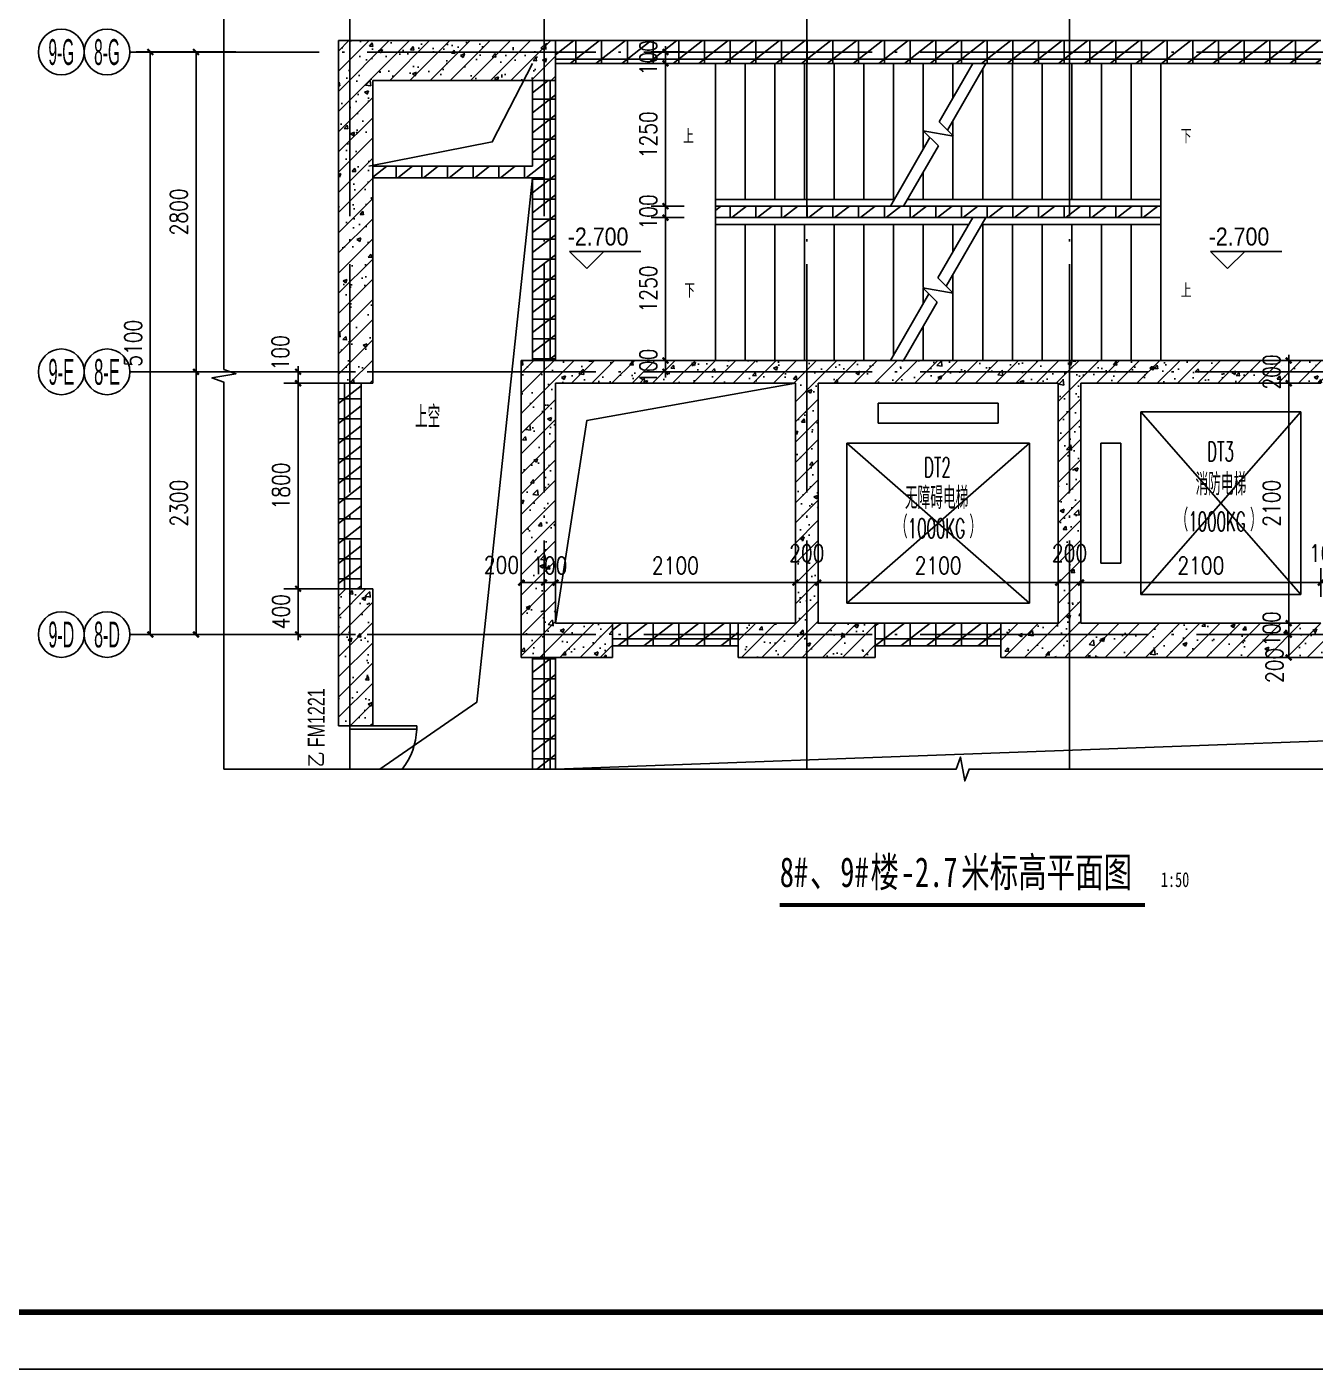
# Model space of a CAD drawing. Extents: x 718358 to 1668613, y -348838 to -159582.
# Drawn here: x 767818 to 779096, y -263294 to -251542 of the extents above; entities that cross this region are included whole.
import ezdxf
from ezdxf.enums import TextEntityAlignment as Align

# ---------------------------------------------------------------- set-up
doc = ezdxf.new("R2010")
doc.units = 0
doc.header["$LTSCALE"] = 1000
doc.linetypes.add('DASH', pattern=[0.35, 0.25, -0.1])
doc.linetypes.add('DOTE', pattern=[2.42, 2, -0.2, 0.02, -0.2])
for name, color, linetype in [('停车位', 5, 'Continuous'), ('建-可见线', 7, 'Continuous'), ('建-图框', 4, 'Continuous'), ('建-墙体', 2, 'Continuous'), ('建-尺寸', 73, 'Continuous'), ('建-影线', 8, 'Continuous'), ('建-房间名', 7, 'Continuous'), ('建-柱子', 6, 'Continuous'), ('建-标高', 3, 'Continuous'), ('建-楼梯', 4, 'Continuous'), ('建-符号', 3, 'Continuous'), ('建-符号说明', 7, 'Continuous'), ('建-轴标', 3, 'Continuous'), ('建-轴网', 14, 'DOTE'), ('建-门', 4, 'Continuous'), ('建-门窗-编号', 7, 'Continuous')]:
    doc.layers.add(name, color=color, linetype=linetype)
doc.styles.add('_TCH_AXIS', font='gt宽度调整.shx', dxfattribs={"bigfont": 'gt国标汉字.shx'})
doc.styles.add('_TCH_DIM', font='gt单线西文.shx', dxfattribs={"width": 0.8, "bigfont": 'gt单线中文.shx'})
doc.styles.add('_TCH_WINDOW', font='gt单线西文.shx', dxfattribs={"height": 3.5, "bigfont": 'gt单线中文.shx'})
doc.styles.add('DIM_FONT', font='SIMPLEX.shx', dxfattribs={"width": 0.8, "bigfont": 'GBCBIG.shx'})
doc.styles.add('黑体字', font='simhei.ttf', dxfattribs={"width": 0.7})
doc.dimstyles.new('DIMN50', dxfattribs={"dimscale": 0.5, "dimtxt": 300, "dimasz": 100, "dimexe": 250, "dimexo": 300, "dimgap": 150, "dimtad": 1, "dimdec": 0, "dimzin": 0, "dimdsep": 46, "dimtxsty": 'DIM_FONT', "dimblk": 'ARCHTICK', "dimcen": 0.09, "dimdle": 1, "dimclrt": 7, "dimazin": 2, "dimtfac": 1, "dimtdec": 0, "dimtix": 1, "dimtmove": 2, "dimatfit": 3, "dimldrblk": 'ARCHTICK', "dimfxl": 1, "dimtolj": 1, "dimtzin": 0, "dimarcsym": 0})
pattern_1 = [(0, (0, 0), (0, 175), []), (37.875, (200, 0), (-84.807639, 109.038328), []), (90, (200, 0), (-225, 1e-14), [])]
pattern_2 = [(45, (0, 0), (-88.388348, 88.388348), []), (50, (0, 0), (358.63009, -31.37607), [37.5, -412.5]), (355, (0, 0), (-69.37567, 376.09607), [30, -330]), (100.4514, (29.9, -2.6), (289.25469, 344.71977), [31.8701, -350.57106]), (46.1842, (0, 100), (533.62052, -82.7595), [56.25, -618.75]), (96.6356, (44.47, 93.1), (467.33135, 487.05894), [47.80514, -525.8565]), (351.1842, (0, 100), (467.33097, 487.0593), [45, -495]), (21, (50, 75), (298.45353, -201.30945), [37.5, -412.5]), (326, (50, 75), (121.65767, 362.57502), [30, -330]), (71.4514, (74.87, 58.22), (420.11131, 161.26525), [31.8701, -350.57106]), (37.5, (0, 0), (6.079928, 166.446927), [0, -326, 0, -335, 0, -331.25]), (7.5, (0, 0), (131.53477, 197.205856), [0, -191, 0, -318.5, 0, -126.25]), (327.5, (-111.5, 0), (266.911218, -11.277436), [0, -125, 0, -390, 0, -517.5]), (317.5, (-161.5, 0), (291.593085, 50.05249), [0, -162.5, 0, -259, 0, -367.5])]

# ---------------------------------------------------------------- blocks, each defined once
blk = doc.blocks.new('_ArchTick')
at = {"color": 0, "linetype": 'ByBlock', "const_width": 0.4}
blk.add_lwpolyline([(-0.5, -0.5), (0.5, 0.5)], dxfattribs=at)
blk = doc.blocks.new('*D3197')
at = {"layer": 'Defpoints', "color": 0, "transparency": 16777216}
for p in [(773409, -251762), (773723, -251762), (773723, -251862)]:
    blk.add_point(p, dxfattribs=at)
at = {"layer": '建-尺寸', "color": 0, "lineweight": -2, "transparency": 16777216}
for p, q in [((773409, -251762), (773409, -251712)), ((773573, -251762), (773284, -251762)), ((773409, -251862), (773409, -251762)), ((773573, -251862), (773284, -251862)), ((773409, -251862), (773409, -251912))]:
    blk.add_line(p, q, dxfattribs=at)
at = {"layer": '建-尺寸', "color": 0, "lineweight": -2, "transparency": 16777216, "xscale": 50, "yscale": 50, "zscale": 50}
for p, rotation in [((773409, -251762), 270), ((773409, -251862), 90)]:
    blk.add_blockref('_ArchTick', p, dxfattribs=dict(at, rotation=rotation))
at = {"layer": '建-尺寸', "color": 7, "transparency": 16777216, "insert": (773259, -251812), "char_height": 150, "attachment_point": 5, "rotation": 90, "style": 'DIM_FONT'}
blk.add_mtext('\\A1;100', dxfattribs=at)
blk = doc.blocks.new('*D3198')
at = {"layer": 'Defpoints', "color": 0, "transparency": 16777216}
for p in [(773409, -251862), (773723, -251862), (773723, -253112)]:
    blk.add_point(p, dxfattribs=at)
at = {"layer": '建-尺寸', "color": 0, "lineweight": -2, "transparency": 16777216}
for p, q in [((773573, -251862), (773284, -251862)), ((773409, -253113), (773409, -251862)), ((773573, -253112), (773284, -253112))]:
    blk.add_line(p, q, dxfattribs=at)
at = {"layer": '建-尺寸', "color": 0, "lineweight": -2, "transparency": 16777216, "xscale": 50, "yscale": 50, "zscale": 50}
for p, rotation in [((773409, -251862), 90), ((773409, -253112), 270)]:
    blk.add_blockref('_ArchTick', p, dxfattribs=dict(at, rotation=rotation))
at = {"layer": '建-尺寸', "color": 7, "transparency": 16777216, "insert": (773259, -252487), "char_height": 150, "attachment_point": 5, "rotation": 90, "style": 'DIM_FONT'}
blk.add_mtext('\\A1;1250', dxfattribs=at)
blk = doc.blocks.new('*D3199')
at = {"layer": 'Defpoints', "color": 0, "transparency": 16777216}
for p in [(773409, -253112), (773723, -253112), (773723, -253212)]:
    blk.add_point(p, dxfattribs=at)
at = {"layer": '建-尺寸', "color": 0, "lineweight": -2, "transparency": 16777216}
for p, q in [((773573, -253112), (773284, -253112)), ((773409, -253112), (773409, -253062)), ((773409, -253212), (773409, -253112)), ((773573, -253212), (773284, -253212)), ((773409, -253212), (773409, -253262))]:
    blk.add_line(p, q, dxfattribs=at)
at = {"layer": '建-尺寸', "color": 0, "lineweight": -2, "transparency": 16777216, "xscale": 50, "yscale": 50, "zscale": 50}
for p, rotation in [((773409, -253112), 270), ((773409, -253212), 90)]:
    blk.add_blockref('_ArchTick', p, dxfattribs=dict(at, rotation=rotation))
at = {"layer": '建-尺寸', "color": 7, "transparency": 16777216, "insert": (773259, -253162), "char_height": 150, "attachment_point": 5, "rotation": 90, "style": 'DIM_FONT'}
blk.add_mtext('\\A1;100', dxfattribs=at)
blk = doc.blocks.new('*D3200')
at = {"layer": 'Defpoints', "color": 0, "transparency": 16777216}
for p in [(773409, -253212), (773723, -253212), (773723, -254463)]:
    blk.add_point(p, dxfattribs=at)
at = {"layer": '建-尺寸', "color": 0, "lineweight": -2, "transparency": 16777216}
for p, q in [((773573, -253212), (773284, -253212)), ((773409, -254463), (773409, -253212)), ((773573, -254463), (773284, -254463))]:
    blk.add_line(p, q, dxfattribs=at)
at = {"layer": '建-尺寸', "color": 0, "lineweight": -2, "transparency": 16777216, "xscale": 50, "yscale": 50, "zscale": 50}
for p, rotation in [((773409, -253212), 90), ((773409, -254463), 270)]:
    blk.add_blockref('_ArchTick', p, dxfattribs=dict(at, rotation=rotation))
at = {"layer": '建-尺寸', "color": 7, "transparency": 16777216, "insert": (773259, -253837), "char_height": 150, "attachment_point": 5, "rotation": 90, "style": 'DIM_FONT'}
blk.add_mtext('\\A1;1250', dxfattribs=at)
blk = doc.blocks.new('*D3201')
at = {"layer": 'Defpoints', "color": 0, "transparency": 16777216}
for p in [(773409, -254463), (773723, -254463), (773723, -254562)]:
    blk.add_point(p, dxfattribs=at)
at = {"layer": '建-尺寸', "color": 0, "lineweight": -2, "transparency": 16777216}
for p, q in [((773409, -254463), (773409, -254413)), ((773573, -254463), (773284, -254463)), ((773409, -254562), (773409, -254463)), ((773573, -254562), (773284, -254562)), ((773409, -254562), (773409, -254612))]:
    blk.add_line(p, q, dxfattribs=at)
at = {"layer": '建-尺寸', "color": 0, "lineweight": -2, "transparency": 16777216, "xscale": 50, "yscale": 50, "zscale": 50}
for p, rotation in [((773409, -254463), 270), ((773409, -254562), 90)]:
    blk.add_blockref('_ArchTick', p, dxfattribs=dict(at, rotation=rotation))
at = {"layer": '建-尺寸', "color": 7, "transparency": 16777216, "insert": (773259, -254513), "char_height": 150, "attachment_point": 5, "rotation": 90, "style": 'DIM_FONT'}
blk.add_mtext('\\A1;100', dxfattribs=at)
blk = doc.blocks.new('*D3202')
at = {"layer": 'Defpoints', "color": 0, "transparency": 16777216}
for p in [(778865, -256863), (779063, -256863), (779063, -257063)]:
    blk.add_point(p, dxfattribs=at)
at = {"layer": '建-尺寸', "color": 0, "lineweight": -2, "transparency": 16777216}
for p, q in [((778913, -256863), (778740, -256863)), ((778865, -257063), (778865, -256862)), ((778913, -257063), (778740, -257063))]:
    blk.add_line(p, q, dxfattribs=at)
at = {"layer": '建-尺寸', "color": 0, "lineweight": -2, "transparency": 16777216, "xscale": 50, "yscale": 50, "zscale": 50}
for p, rotation in [((778865, -256863), 90), ((778865, -257063), 270)]:
    blk.add_blockref('_ArchTick', p, dxfattribs=dict(at, rotation=rotation))
at = {"layer": '建-尺寸', "color": 7, "transparency": 16777216, "insert": (778740, -257133), "char_height": 150, "attachment_point": 5, "rotation": 90, "style": 'DIM_FONT'}
blk.add_mtext('\\A1;200', dxfattribs=at)
blk = doc.blocks.new('*D3203')
at = {"layer": 'Defpoints', "color": 0, "transparency": 16777216}
for p in [(778865, -256763), (779063, -256763), (779063, -256863)]:
    blk.add_point(p, dxfattribs=at)
at = {"layer": '建-尺寸', "color": 0, "lineweight": -2, "transparency": 16777216}
for p, q in [((778913, -256763), (778740, -256763)), ((778865, -256763), (778865, -256713)), ((778865, -256863), (778865, -256763)), ((778913, -256863), (778740, -256863)), ((778865, -256863), (778865, -256913))]:
    blk.add_line(p, q, dxfattribs=at)
at = {"layer": '建-尺寸', "color": 0, "lineweight": -2, "transparency": 16777216, "xscale": 50, "yscale": 50, "zscale": 50}
for p, rotation in [((778865, -256763), 270), ((778865, -256863), 90)]:
    blk.add_blockref('_ArchTick', p, dxfattribs=dict(at, rotation=rotation))
at = {"layer": '建-尺寸', "color": 7, "transparency": 16777216, "insert": (778715, -256813), "char_height": 150, "attachment_point": 5, "rotation": 90, "style": 'DIM_FONT'}
blk.add_mtext('\\A1;100', dxfattribs=at)
blk = doc.blocks.new('*D3204')
at = {"layer": 'Defpoints', "color": 0, "transparency": 16777216}
for p in [(778865, -254663), (779063, -254663), (779063, -256763)]:
    blk.add_point(p, dxfattribs=at)
at = {"layer": '建-尺寸', "color": 0, "lineweight": -2, "transparency": 16777216}
for p, q in [((778913, -254663), (778740, -254663)), ((778865, -256763), (778865, -254662)), ((778913, -256763), (778740, -256763))]:
    blk.add_line(p, q, dxfattribs=at)
at = {"layer": '建-尺寸', "color": 0, "lineweight": -2, "transparency": 16777216, "xscale": 50, "yscale": 50, "zscale": 50}
for p, rotation in [((778865, -254663), 90), ((778865, -256763), 270)]:
    blk.add_blockref('_ArchTick', p, dxfattribs=dict(at, rotation=rotation))
at = {"layer": '建-尺寸', "color": 7, "transparency": 16777216, "insert": (778715, -255713), "char_height": 150, "attachment_point": 5, "rotation": 90, "style": 'DIM_FONT'}
blk.add_mtext('\\A1;2100', dxfattribs=at)
blk = doc.blocks.new('*D3205')
at = {"layer": 'Defpoints', "color": 0, "transparency": 16777216}
for p in [(778865, -254463), (779063, -254463), (779063, -254663)]:
    blk.add_point(p, dxfattribs=at)
at = {"layer": '建-尺寸', "color": 0, "lineweight": -2, "transparency": 16777216}
for p, q in [((778865, -254463), (778865, -254413)), ((778913, -254463), (778740, -254463)), ((778865, -254663), (778865, -254463)), ((778913, -254663), (778740, -254663)), ((778865, -254663), (778865, -254713))]:
    blk.add_line(p, q, dxfattribs=at)
at = {"layer": '建-尺寸', "color": 0, "lineweight": -2, "transparency": 16777216, "xscale": 50, "yscale": 50, "zscale": 50}
for p, rotation in [((778865, -254463), 270), ((778865, -254663), 90)]:
    blk.add_blockref('_ArchTick', p, dxfattribs=dict(at, rotation=rotation))
at = {"layer": '建-尺寸', "color": 7, "transparency": 16777216, "insert": (778715, -254563), "char_height": 150, "attachment_point": 5, "rotation": 90, "style": 'DIM_FONT'}
blk.add_mtext('\\A1;200', dxfattribs=at)
blk = doc.blocks.new('*D3206')
at = {"layer": 'Defpoints', "color": 0, "transparency": 16777216}
for p in [(772146, -256131), (772346, -256131), (772346, -256408)]:
    blk.add_point(p, dxfattribs=at)
at = {"layer": '建-尺寸', "color": 0, "lineweight": -2, "transparency": 16777216}
for p, q in [((772146, -256281), (772146, -256533)), ((772346, -256281), (772346, -256533)), ((772145, -256408), (772346, -256408))]:
    blk.add_line(p, q, dxfattribs=at)
at = {"layer": '建-尺寸', "color": 0, "lineweight": -2, "transparency": 16777216, "xscale": 50, "yscale": 50, "zscale": 50, "rotation": 180}
blk.add_blockref('_ArchTick', (772146, -256408), dxfattribs=at)
at = {"layer": '建-尺寸', "color": 0, "lineweight": -2, "transparency": 16777216, "xscale": 50, "yscale": 50, "zscale": 50}
blk.add_blockref('_ArchTick', (772346, -256408), dxfattribs=at)
at = {"layer": '建-尺寸', "color": 7, "transparency": 16777216, "insert": (771973, -256253), "char_height": 150, "attachment_point": 5, "style": 'DIM_FONT'}
blk.add_mtext('\\A1;200', dxfattribs=at)
blk = doc.blocks.new('*D3207')
at = {"layer": 'Defpoints', "color": 0, "transparency": 16777216}
for p in [(772346, -256131), (772446, -256131), (772446, -256408)]:
    blk.add_point(p, dxfattribs=at)
at = {"layer": '建-尺寸', "color": 0, "lineweight": -2, "transparency": 16777216}
for p, q in [((772346, -256281), (772346, -256533)), ((772446, -256281), (772446, -256533)), ((772346, -256408), (772296, -256408)), ((772346, -256408), (772446, -256408)), ((772446, -256408), (772496, -256408))]:
    blk.add_line(p, q, dxfattribs=at)
at = {"layer": '建-尺寸', "color": 0, "lineweight": -2, "transparency": 16777216, "xscale": 50, "yscale": 50, "zscale": 50}
blk.add_blockref('_ArchTick', (772346, -256408), dxfattribs=at)
at = {"layer": '建-尺寸', "color": 0, "lineweight": -2, "transparency": 16777216, "xscale": 50, "yscale": 50, "zscale": 50, "rotation": 180}
blk.add_blockref('_ArchTick', (772446, -256408), dxfattribs=at)
at = {"layer": '建-尺寸', "color": 7, "transparency": 16777216, "insert": (772396, -256258), "char_height": 150, "attachment_point": 5, "style": 'DIM_FONT'}
blk.add_mtext('\\A1;100', dxfattribs=at)
blk = doc.blocks.new('*D3208')
at = {"layer": 'Defpoints', "color": 0, "transparency": 16777216}
for p in [(772446, -256131), (774546, -256131), (774546, -256408)]:
    blk.add_point(p, dxfattribs=at)
at = {"layer": '建-尺寸', "color": 0, "lineweight": -2, "transparency": 16777216}
for p, q in [((772446, -256281), (772446, -256533)), ((774546, -256281), (774546, -256533)), ((772445, -256408), (774546, -256408))]:
    blk.add_line(p, q, dxfattribs=at)
at = {"layer": '建-尺寸', "color": 0, "lineweight": -2, "transparency": 16777216, "xscale": 50, "yscale": 50, "zscale": 50, "rotation": 180}
blk.add_blockref('_ArchTick', (772446, -256408), dxfattribs=at)
at = {"layer": '建-尺寸', "color": 0, "lineweight": -2, "transparency": 16777216, "xscale": 50, "yscale": 50, "zscale": 50}
blk.add_blockref('_ArchTick', (774546, -256408), dxfattribs=at)
at = {"layer": '建-尺寸', "color": 7, "transparency": 16777216, "insert": (773496, -256258), "char_height": 150, "attachment_point": 5, "style": 'DIM_FONT'}
blk.add_mtext('\\A1;2100', dxfattribs=at)
blk = doc.blocks.new('*D3209')
at = {"layer": 'Defpoints', "color": 0, "transparency": 16777216}
for p in [(774546, -256131), (774746, -256131), (774746, -256408)]:
    blk.add_point(p, dxfattribs=at)
at = {"layer": '建-尺寸', "color": 0, "lineweight": -2, "transparency": 16777216}
for p, q in [((774546, -256281), (774546, -256533)), ((774746, -256281), (774746, -256533)), ((774545, -256408), (774746, -256408))]:
    blk.add_line(p, q, dxfattribs=at)
at = {"layer": '建-尺寸', "color": 0, "lineweight": -2, "transparency": 16777216, "xscale": 50, "yscale": 50, "zscale": 50, "rotation": 180}
blk.add_blockref('_ArchTick', (774546, -256408), dxfattribs=at)
at = {"layer": '建-尺寸', "color": 0, "lineweight": -2, "transparency": 16777216, "xscale": 50, "yscale": 50, "zscale": 50}
blk.add_blockref('_ArchTick', (774746, -256408), dxfattribs=at)
at = {"layer": '建-尺寸', "color": 7, "transparency": 16777216, "insert": (774646, -256150), "char_height": 150, "attachment_point": 5, "style": 'DIM_FONT'}
blk.add_mtext('\\A1;200', dxfattribs=at)
blk = doc.blocks.new('*D3210')
at = {"layer": 'Defpoints', "color": 0, "transparency": 16777216}
for p in [(774746, -256131), (776846, -256131), (776846, -256408)]:
    blk.add_point(p, dxfattribs=at)
at = {"layer": '建-尺寸', "color": 0, "lineweight": -2, "transparency": 16777216}
for p, q in [((774746, -256281), (774746, -256533)), ((776846, -256281), (776846, -256533)), ((774745, -256408), (776846, -256408))]:
    blk.add_line(p, q, dxfattribs=at)
at = {"layer": '建-尺寸', "color": 0, "lineweight": -2, "transparency": 16777216, "xscale": 50, "yscale": 50, "zscale": 50, "rotation": 180}
blk.add_blockref('_ArchTick', (774746, -256408), dxfattribs=at)
at = {"layer": '建-尺寸', "color": 0, "lineweight": -2, "transparency": 16777216, "xscale": 50, "yscale": 50, "zscale": 50}
blk.add_blockref('_ArchTick', (776846, -256408), dxfattribs=at)
at = {"layer": '建-尺寸', "color": 7, "transparency": 16777216, "insert": (775796, -256258), "char_height": 150, "attachment_point": 5, "style": 'DIM_FONT'}
blk.add_mtext('\\A1;2100', dxfattribs=at)
blk = doc.blocks.new('*D3211')
at = {"layer": 'Defpoints', "color": 0, "transparency": 16777216}
for p in [(776846, -256131), (777046, -256131), (777046, -256408)]:
    blk.add_point(p, dxfattribs=at)
at = {"layer": '建-尺寸', "color": 0, "lineweight": -2, "transparency": 16777216}
for p, q in [((776846, -256281), (776846, -256533)), ((777046, -256281), (777046, -256533)), ((776845, -256408), (777046, -256408))]:
    blk.add_line(p, q, dxfattribs=at)
at = {"layer": '建-尺寸', "color": 0, "lineweight": -2, "transparency": 16777216, "xscale": 50, "yscale": 50, "zscale": 50, "rotation": 180}
blk.add_blockref('_ArchTick', (776846, -256408), dxfattribs=at)
at = {"layer": '建-尺寸', "color": 0, "lineweight": -2, "transparency": 16777216, "xscale": 50, "yscale": 50, "zscale": 50}
blk.add_blockref('_ArchTick', (777046, -256408), dxfattribs=at)
at = {"layer": '建-尺寸', "color": 7, "transparency": 16777216, "insert": (776946, -256150), "char_height": 150, "attachment_point": 5, "style": 'DIM_FONT'}
blk.add_mtext('\\A1;200', dxfattribs=at)
blk = doc.blocks.new('*D3212')
at = {"layer": 'Defpoints', "color": 0, "transparency": 16777216}
for p in [(777046, -256131), (779146, -256131), (779146, -256408)]:
    blk.add_point(p, dxfattribs=at)
at = {"layer": '建-尺寸', "color": 0, "lineweight": -2, "transparency": 16777216}
for p, q in [((777046, -256281), (777046, -256533)), ((779146, -256281), (779146, -256533)), ((777045, -256408), (779146, -256408))]:
    blk.add_line(p, q, dxfattribs=at)
at = {"layer": '建-尺寸', "color": 0, "lineweight": -2, "transparency": 16777216, "xscale": 50, "yscale": 50, "zscale": 50, "rotation": 180}
blk.add_blockref('_ArchTick', (777046, -256408), dxfattribs=at)
at = {"layer": '建-尺寸', "color": 0, "lineweight": -2, "transparency": 16777216, "xscale": 50, "yscale": 50, "zscale": 50}
blk.add_blockref('_ArchTick', (779146, -256408), dxfattribs=at)
at = {"layer": '建-尺寸', "color": 7, "transparency": 16777216, "insert": (778096, -256258), "char_height": 150, "attachment_point": 5, "style": 'DIM_FONT'}
blk.add_mtext('\\A1;2100', dxfattribs=at)
blk = doc.blocks.new('*D3213')
at = {"layer": 'Defpoints', "color": 0, "transparency": 16777216}
for p in [(779146, -256131), (779246, -256131), (779246, -256408)]:
    blk.add_point(p, dxfattribs=at)
at = {"layer": '建-尺寸', "color": 0, "lineweight": -2, "transparency": 16777216}
for p, q in [((779146, -256281), (779146, -256533)), ((779246, -256281), (779246, -256533)), ((779146, -256408), (779096, -256408)), ((779146, -256408), (779246, -256408)), ((779246, -256408), (779296, -256408))]:
    blk.add_line(p, q, dxfattribs=at)
at = {"layer": '建-尺寸', "color": 0, "lineweight": -2, "transparency": 16777216, "xscale": 50, "yscale": 50, "zscale": 50}
blk.add_blockref('_ArchTick', (779146, -256408), dxfattribs=at)
at = {"layer": '建-尺寸', "color": 0, "lineweight": -2, "transparency": 16777216, "xscale": 50, "yscale": 50, "zscale": 50, "rotation": 180}
blk.add_blockref('_ArchTick', (779246, -256408), dxfattribs=at)
at = {"layer": '建-尺寸', "color": 7, "transparency": 16777216, "insert": (779196, -256150), "char_height": 150, "attachment_point": 5, "style": 'DIM_FONT'}
blk.add_mtext('\\A1;100', dxfattribs=at)
blk = doc.blocks.new('*D3215')
at = {"layer": 'Defpoints', "color": 0, "transparency": 16777216}
for p in [(770193, -256462), (770846, -256462), (770846, -256862)]:
    blk.add_point(p, dxfattribs=at)
at = {"layer": '建-尺寸', "color": 0, "lineweight": -2, "transparency": 16777216}
for p, q in [((770193, -256462), (770193, -256412)), ((770696, -256462), (770068, -256462)), ((770193, -256862), (770193, -256462)), ((770696, -256862), (770068, -256862)), ((770193, -256862), (770193, -256912))]:
    blk.add_line(p, q, dxfattribs=at)
at = {"layer": '建-尺寸', "color": 0, "lineweight": -2, "transparency": 16777216, "xscale": 50, "yscale": 50, "zscale": 50}
for p, rotation in [((770193, -256462), 270), ((770193, -256862), 90)]:
    blk.add_blockref('_ArchTick', p, dxfattribs=dict(at, rotation=rotation))
at = {"layer": '建-尺寸', "color": 7, "transparency": 16777216, "insert": (770043, -256662), "char_height": 150, "attachment_point": 5, "rotation": 90, "style": 'DIM_FONT'}
blk.add_mtext('\\A1;400', dxfattribs=at)
blk = doc.blocks.new('*D3216')
at = {"layer": 'Defpoints', "color": 0, "transparency": 16777216}
for p in [(770193, -254662), (770846, -254662), (770846, -256462)]:
    blk.add_point(p, dxfattribs=at)
at = {"layer": '建-尺寸', "color": 0, "lineweight": -2, "transparency": 16777216}
for p, q in [((770696, -254662), (770068, -254662)), ((770193, -256463), (770193, -254662)), ((770696, -256462), (770068, -256462))]:
    blk.add_line(p, q, dxfattribs=at)
at = {"layer": '建-尺寸', "color": 0, "lineweight": -2, "transparency": 16777216, "xscale": 50, "yscale": 50, "zscale": 50}
for p, rotation in [((770193, -254662), 90), ((770193, -256462), 270)]:
    blk.add_blockref('_ArchTick', p, dxfattribs=dict(at, rotation=rotation))
at = {"layer": '建-尺寸', "color": 7, "transparency": 16777216, "insert": (770043, -255562), "char_height": 150, "attachment_point": 5, "rotation": 90, "style": 'DIM_FONT'}
blk.add_mtext('\\A1;1800', dxfattribs=at)
blk = doc.blocks.new('*D3217')
at = {"layer": 'Defpoints', "color": 0, "transparency": 16777216}
for p in [(770193, -254562), (770846, -254562), (770846, -254662)]:
    blk.add_point(p, dxfattribs=at)
at = {"layer": '建-尺寸', "color": 0, "lineweight": -2, "transparency": 16777216}
for p, q in [((770193, -254562), (770193, -254512)), ((770696, -254562), (770068, -254562)), ((770696, -254662), (770068, -254662)), ((770193, -254662), (770193, -254562)), ((770193, -254662), (770193, -254712))]:
    blk.add_line(p, q, dxfattribs=at)
at = {"layer": '建-尺寸', "color": 0, "lineweight": -2, "transparency": 16777216, "xscale": 50, "yscale": 50, "zscale": 50}
for p, rotation in [((770193, -254562), 270), ((770193, -254662), 90)]:
    blk.add_blockref('_ArchTick', p, dxfattribs=dict(at, rotation=rotation))
at = {"layer": '建-尺寸', "color": 7, "transparency": 16777216, "insert": (770038, -254396), "char_height": 150, "attachment_point": 5, "rotation": 90, "style": 'DIM_FONT'}
blk.add_mtext('\\A1;100', dxfattribs=at)
blk = doc.blocks.new('*D3270')
at = {"layer": 'Defpoints', "color": 0, "transparency": 16777216}
for p in [(769299, -254562), (769799, -254562), (769799, -256862)]:
    blk.add_point(p, dxfattribs=at)
at = {"layer": '建-尺寸', "color": 0, "lineweight": -2, "transparency": 16777216}
for p, q in [((769649, -254562), (769174, -254562)), ((769299, -256863), (769299, -254562)), ((769649, -256862), (769174, -256862))]:
    blk.add_line(p, q, dxfattribs=at)
at = {"layer": '建-尺寸', "color": 0, "lineweight": -2, "transparency": 16777216, "xscale": 50, "yscale": 50, "zscale": 50}
for p, rotation in [((769299, -254562), 90), ((769299, -256862), 270)]:
    blk.add_blockref('_ArchTick', p, dxfattribs=dict(at, rotation=rotation))
at = {"layer": '建-尺寸', "color": 7, "transparency": 16777216, "insert": (769149, -255712), "char_height": 150, "attachment_point": 5, "rotation": 90, "style": 'DIM_FONT'}
blk.add_mtext('\\A1;2300', dxfattribs=at)
blk = doc.blocks.new('*D3271')
at = {"layer": 'Defpoints', "color": 0, "transparency": 16777216}
for p in [(769299, -251762), (769799, -251762), (769799, -254562)]:
    blk.add_point(p, dxfattribs=at)
at = {"layer": '建-尺寸', "color": 0, "lineweight": -2, "transparency": 16777216}
for p, q in [((769649, -251762), (769174, -251762)), ((769299, -254563), (769299, -251762)), ((769649, -254562), (769174, -254562))]:
    blk.add_line(p, q, dxfattribs=at)
at = {"layer": '建-尺寸', "color": 0, "lineweight": -2, "transparency": 16777216, "xscale": 50, "yscale": 50, "zscale": 50}
for p, rotation in [((769299, -251762), 90), ((769299, -254562), 270)]:
    blk.add_blockref('_ArchTick', p, dxfattribs=dict(at, rotation=rotation))
at = {"layer": '建-尺寸', "color": 7, "transparency": 16777216, "insert": (769149, -253162), "char_height": 150, "attachment_point": 5, "rotation": 90, "style": 'DIM_FONT'}
blk.add_mtext('\\A1;2800', dxfattribs=at)
blk = doc.blocks.new('*D3272')
at = {"layer": 'Defpoints', "color": 0, "transparency": 16777216}
for p in [(768899, -251762), (769499, -251762), (769499, -256862)]:
    blk.add_point(p, dxfattribs=at)
at = {"layer": '建-尺寸', "color": 0, "lineweight": -2, "transparency": 16777216}
for p, q in [((769349, -251762), (768774, -251762)), ((768899, -256863), (768899, -251762)), ((769349, -256862), (768774, -256862))]:
    blk.add_line(p, q, dxfattribs=at)
at = {"layer": '建-尺寸', "color": 0, "lineweight": -2, "transparency": 16777216, "xscale": 50, "yscale": 50, "zscale": 50}
for p, rotation in [((768899, -251762), 90), ((768899, -256862), 270)]:
    blk.add_blockref('_ArchTick', p, dxfattribs=dict(at, rotation=rotation))
at = {"layer": '建-尺寸', "color": 7, "transparency": 16777216, "insert": (768749, -254312), "char_height": 150, "attachment_point": 5, "rotation": 90, "style": 'DIM_FONT'}
blk.add_mtext('\\A1;5100', dxfattribs=at)

msp = doc.modelspace()

# ---------------------------------------------------------------- hatches: boundary and pattern name
at = {"layer": '建-影线'}
h = msp.add_hatch(dxfattribs=at)
h.set_pattern_fill('钢筋混凝土', color=256, scale=50, style=0)
h.set_pattern_definition(pattern_2)
h.paths.add_polyline_path([(772445.9, -251662.4), (770545.9, -251662.4), (770545.9, -254662.4), (770845.9, -254662.4), (770845.9, -252012.4), (772445.9, -252012.4)])
h = msp.add_hatch(dxfattribs=at)
h.set_pattern_fill('空心砖', color=256, scale=50, style=0)
h.set_pattern_definition(pattern_1)
h.paths.add_polyline_path([(772445.9, -251662.4), (772445.9, -251862.4), (779145.9, -251862.4), (779145.9, -251662.4)])
h = msp.add_hatch(dxfattribs=at)
h.set_pattern_fill('空心砖', color=256, scale=50, style=0)
h.set_pattern_definition(pattern_1)
h.paths.add_polyline_path([(772445.9, -252012.4), (772245.9, -252012.4), (772245.9, -252762.6), (772345.9, -252796), (772445.9, -252762.6)])
h = msp.add_hatch(dxfattribs=at)
h.set_pattern_fill('空心砖', color=256, scale=50, style=0)
h.set_pattern_definition(pattern_1)
h.paths.add_polyline_path([(770845.9, -252762.6), (770845.9, -252862.6), (772345.9, -252862.6), (772345.9, -252796), (772245.9, -252762.6)])
h = msp.add_hatch(dxfattribs=at)
h.set_pattern_fill('空心砖', color=256, scale=50, style=0)
h.set_pattern_definition(pattern_1)
h.paths.add_polyline_path([(772320.9, -252812.6), (772245.9, -252862.6), (772245.9, -254462.6), (772445.9, -254462.6), (772445.9, -252762.6)])
h = msp.add_hatch(dxfattribs=at)
h.set_pattern_fill('空心砖', color=256, scale=50, style=0)
h.set_pattern_definition(pattern_1)
h.paths.add_polyline_path([(777745.9, -253112.3), (773845.9, -253112.3), (773845.9, -253212.3), (777745.9, -253212.3)])
h = msp.add_hatch(dxfattribs=at)
h.set_pattern_fill('钢筋混凝土', color=256, scale=50, style=0)
h.set_pattern_definition(pattern_2)
h.paths.add_polyline_path([(772145.9, -257062.6), (772445.9, -256762.6), (772445.9, -254662.6), (772145.9, -254462.6)])
h = msp.add_hatch(dxfattribs=at)
h.set_pattern_fill('钢筋混凝土', color=256, scale=50, style=0)
h.set_pattern_definition(pattern_2)
h.paths.add_polyline_path([(772145.9, -254462.6), (772445.9, -254662.6), (774545.9, -254662.6), (774646, -254596), (774646.2, -254462.6)])
h = msp.add_hatch(dxfattribs=at)
h.set_pattern_fill('钢筋混凝土', color=256, scale=50, style=0)
h.set_pattern_definition(pattern_2)
h.paths.add_polyline_path([(774646, -254596), (774745.9, -254662.6), (776845.9, -254662.6), (776946, -254596), (776946.2, -254462.6), (774646.2, -254462.6)])
h = msp.add_hatch(dxfattribs=at)
h.set_pattern_fill('钢筋混凝土', color=256, scale=50, style=0)
h.set_pattern_definition(pattern_2)
h.paths.add_polyline_path([(776946, -254596), (777045.9, -254662.6), (779145.9, -254662.6), (779445.9, -254462.6), (776946.2, -254462.6)])
h = msp.add_hatch(dxfattribs=at)
h.set_pattern_fill('空心砖', color=256, scale=50, style=0)
h.set_pattern_definition(pattern_1)
h.paths.add_polyline_path([(770745.9, -254662.4), (770545.9, -254662.4), (770545.9, -256462.4), (770745.9, -256462.4)])
h = msp.add_hatch(dxfattribs=at)
h.set_pattern_fill('钢筋混凝土', color=256, scale=50, style=0)
h.set_pattern_definition(pattern_2)
h.paths.add_polyline_path([(774646, -256862.6), (774745.9, -256762.6), (774745.9, -254662.6), (774646, -254596), (774545.9, -254662.6), (774545.9, -256762.6)])
h = msp.add_hatch(dxfattribs=at)
h.set_pattern_fill('钢筋混凝土', color=256, scale=50, style=0)
h.set_pattern_definition(pattern_2)
h.paths.add_polyline_path([(776946, -256862.6), (777045.9, -256762.6), (777045.9, -254662.6), (776946, -254596), (776845.9, -254662.6), (776845.9, -256762.6)])
h = msp.add_hatch(dxfattribs=at)
h.set_pattern_fill('钢筋混凝土', color=256, scale=50, style=0)
h.set_pattern_definition(pattern_2)
h.paths.add_polyline_path([(770845.9, -256462.4), (770545.9, -256462.4), (770545.9, -257662.4), (770845.9, -257662.4)])
h = msp.add_hatch(dxfattribs=at)
h.set_pattern_fill('钢筋混凝土', color=256, scale=50, style=0)
h.set_pattern_definition(pattern_2)
h.paths.add_polyline_path([(772945.9, -256762.6), (772445.9, -256762.6), (772145.9, -257062.6), (772945.9, -257062.6)])
h = msp.add_hatch(dxfattribs=at)
h.set_pattern_fill('空心砖', color=256, scale=50, style=0)
h.set_pattern_definition(pattern_1)
h.paths.add_polyline_path([(774045.9, -256962.6), (774045.9, -256762.6), (772945.9, -256762.6), (772945.9, -256962.6)])
h = msp.add_hatch(dxfattribs=at)
h.set_pattern_fill('钢筋混凝土', color=256, scale=50, style=0)
h.set_pattern_definition(pattern_2)
h.paths.add_polyline_path([(774646, -256862.6), (774545.9, -256762.6), (774045.9, -256762.6), (774045.9, -257062.6), (774646.2, -257062.6)])
h = msp.add_hatch(dxfattribs=at)
h.set_pattern_fill('钢筋混凝土', color=256, scale=50, style=0)
h.set_pattern_definition(pattern_2)
h.paths.add_polyline_path([(775245.9, -256762.6), (774745.9, -256762.6), (774646, -256862.6), (774646.2, -257062.6), (775245.9, -257062.6)])
h = msp.add_hatch(dxfattribs=at)
h.set_pattern_fill('空心砖', color=256, scale=50, style=0)
h.set_pattern_definition(pattern_1)
h.paths.add_polyline_path([(776345.9, -256962.6), (776345.9, -256762.6), (775245.9, -256762.6), (775245.9, -256962.6)])
h = msp.add_hatch(dxfattribs=at)
h.set_pattern_fill('钢筋混凝土', color=256, scale=50, style=0)
h.set_pattern_definition(pattern_2)
h.paths.add_polyline_path([(776946, -256862.6), (776845.9, -256762.6), (776345.9, -256762.6), (776345.9, -257062.6), (776946.2, -257062.6)])
h = msp.add_hatch(dxfattribs=at)
h.set_pattern_fill('钢筋混凝土', color=256, scale=50, style=0)
h.set_pattern_definition(pattern_2)
h.paths.add_polyline_path([(779445.9, -257062.6), (779145.9, -256762.6), (777045.9, -256762.6), (776946, -256862.6), (776946.2, -257062.6)])
h = msp.add_hatch(dxfattribs=at)
h.set_pattern_fill('空心砖', color=256, scale=50, style=0)
h.set_pattern_definition(pattern_1)
h.paths.add_polyline_path([(772445.9, -258039.8), (772445.9, -257062.6), (772245.9, -257062.6), (772245.9, -258039.8)])

# ---------------------------------------------------------------- linework, layer by layer
at = {"layer": '停车位', "linetype": 'DASH'}
msp.add_lwpolyline([(772345.6, -251562.4), (772345.6, -251154.9)], dxfattribs=at)
at = {"layer": '建-可见线'}
msp.add_lwpolyline([(769543, -254562.4), (770545.9, -254562.4)], dxfattribs=at)
at = {"layer": '建-图框'}
msp.add_lwpolyline([(749908.1, -263294.4), (802458.1, -263294.4), (802458.1, -233594.4), (749908.1, -233594.4)], close=True, dxfattribs=at)
at = {"layer": '建-图框', "const_width": 50}
msp.add_lwpolyline([(751158.1, -262794.4), (801958.1, -262794.4), (801958.1, -234094.4), (751158.1, -234094.4)], close=True, dxfattribs=at)
at = {"layer": '建-墙体'}
for p, q in [((772445.9, -251662.4), (779145.9, -251662.4)), ((772445.9, -251862.4), (779145.9, -251862.4)), ((772245.9, -252012.4), (772245.9, -252762.6)), ((772445.9, -252012.4), (772445.9, -252762.6)), ((770845.9, -252762.6), (772245.9, -252762.6)), ((772445.9, -252762.6), (772445.9, -254462.6)), ((770845.9, -252862.6), (772345.9, -252862.6)), ((772245.9, -252862.6), (772245.9, -254462.6)), ((777745.9, -253112.3), (773845.9, -253112.3)), ((773845.9, -253212.3), (773845.9, -253112.3)), ((777745.9, -253212.3), (777745.9, -253112.3)), ((777745.9, -253212.3), (773845.9, -253212.3)), ((772445.9, -254462.6), (772245.9, -254462.6)), ((770545.9, -254662.4), (770545.9, -256462.4)), ((770745.9, -254662.4), (770745.9, -256462.4)), ((774045.9, -256762.6), (772945.9, -256762.6)), ((776345.9, -256762.6), (775245.9, -256762.6)), ((774045.9, -256962.6), (772945.9, -256962.6)), ((776345.9, -256962.6), (775245.9, -256962.6)), ((772245.9, -257062.6), (772245.9, -258039.8)), ((772445.9, -257062.6), (772245.9, -257062.6)), ((772445.9, -257062.6), (772445.9, -258039.8))]:
    msp.add_line(p, q, dxfattribs=at)
at = {"layer": '建-影线'}
for points in [[(770812.3, -252762.6), (771892.2, -252548.8), (772245.9, -251862.4)], [(770908.3, -258039.8), (771756.5, -257455.2), (772245.9, -252862.6)], [(772445.9, -258039.8), (780703.1, -257736.9), (781345.9, -252862.6)], [(772445.9, -256762.6), (772719.6, -254989.8), (774545.9, -254662.6)]]:
    msp.add_lwpolyline(points, dxfattribs=at)
at = {"layer": '建-柱子'}
for p, q in [((772445.9, -251662.4), (770545.9, -251662.4)), ((770545.9, -251662.4), (770545.9, -254662.4)), ((772445.9, -252012.4), (772445.9, -251662.4)), ((770845.9, -254662.4), (770845.9, -252012.4)), ((770845.9, -252012.4), (772445.9, -252012.4)), ((772145.9, -257062.6), (772145.9, -254462.6)), ((772145.9, -254462.6), (774646.2, -254462.6)), ((774646.2, -254462.6), (776946.2, -254462.6)), ((776946.2, -254462.6), (779445.9, -254462.6)), ((770545.9, -254662.4), (770845.9, -254662.4)), ((772445.9, -256762.6), (772445.9, -254662.6)), ((772445.9, -254662.6), (774545.9, -254662.6)), ((774545.9, -256762.6), (774545.9, -254662.6)), ((774745.9, -256762.6), (774745.9, -254662.6)), ((774745.9, -254662.6), (776845.9, -254662.6)), ((776845.9, -256762.6), (776845.9, -254662.6)), ((777045.9, -256762.6), (777045.9, -254662.6)), ((777045.9, -254662.6), (779145.9, -254662.6)), ((770845.9, -256462.4), (770545.9, -256462.4)), ((770545.9, -256462.4), (770545.9, -257662.4)), ((770845.9, -257662.4), (770845.9, -256462.4)), ((772945.9, -256762.6), (772445.9, -256762.6)), ((772945.9, -257062.6), (772945.9, -256762.6)), ((774545.9, -256762.6), (774045.9, -256762.6)), ((774045.9, -257062.6), (774045.9, -256762.6)), ((775245.9, -256762.6), (774745.9, -256762.6)), ((775245.9, -257062.6), (775245.9, -256762.6)), ((776845.9, -256762.6), (776345.9, -256762.6)), ((776345.9, -257062.6), (776345.9, -256762.6)), ((779145.9, -256762.6), (777045.9, -256762.6)), ((772945.9, -257062.6), (772145.9, -257062.6)), ((774646.2, -257062.6), (774045.9, -257062.6)), ((775245.9, -257062.6), (774646.2, -257062.6)), ((776946.2, -257062.6), (776345.9, -257062.6)), ((779445.9, -257062.6), (776946.2, -257062.6)), ((770545.9, -257662.4), (770845.9, -257662.4))]:
    msp.add_line(p, q, dxfattribs=at)
at = {"layer": '建-标高'}
for p, q in [((772719.5, -253659), (772569.5, -253509)), ((772569.5, -253509), (773192.7, -253509)), ((772719.5, -253659), (772869.5, -253509)), ((778330, -253659), (778180, -253509)), ((778180, -253509), (778803.3, -253509)), ((778330, -253659), (778480, -253509))]:
    msp.add_line(p, q, dxfattribs=at)
at = {"layer": '建-楼梯'}
for p, q in [((773845.9, -251862.3), (776099, -251862.3)), ((773845.9, -251862.3), (773845.9, -253052.3)), ((774105.9, -251862.3), (774105.9, -253052.3)), ((774365.9, -251862.3), (774365.9, -253052.3)), ((774625.9, -251862.3), (774625.9, -253052.3)), ((774885.9, -251862.3), (774885.9, -253052.3)), ((775145.9, -251862.3), (775145.9, -253052.3)), ((775405.9, -251862.3), (775405.9, -253052.3)), ((775665.9, -251862.3), (775665.9, -252452.1)), ((776099, -251862.3), (775804.3, -252372.9)), ((776214.5, -251862.3), (775877.5, -252446.1)), ((775925.9, -251862.3), (775925.9, -252162.1)), ((776185.9, -251911.8), (776185.9, -253052.3)), ((776214.5, -251862.3), (777745.9, -251862.3)), ((776445.9, -251862.3), (776445.9, -253052.3)), ((776705.9, -251862.3), (776705.9, -253052.3)), ((776965.9, -251862.3), (776965.9, -253052.3)), ((777225.9, -251862.3), (777225.9, -253052.3)), ((777485.9, -251862.3), (777485.9, -253052.3)), ((777745.9, -251862.3), (777745.9, -253052.3)), ((775804.3, -252372.9), (775930.4, -252499)), ((775925.9, -252362.1), (775925.9, -252494.5)), ((775724.4, -252511.2), (775377.4, -253112.3)), ((775930.4, -252499), (775665.5, -252452.3)), ((775665.5, -252452.3), (775797.6, -252584.4)), ((775665.9, -252452.7), (775665.9, -252612.4)), ((775925.9, -252501.9), (775925.9, -253052.3)), ((775797.6, -252584.4), (775492.8, -253112.3)), ((775665.9, -252812.4), (775665.9, -253052.3)), ((773845.9, -253052.3), (773845.9, -253112.3)), ((773845.9, -253052.3), (775412, -253052.3)), ((773845.9, -253052.3), (773845.9, -253112.3)), ((773845.9, -253112.3), (775377.4, -253112.3)), ((773845.9, -253112.3), (775377.4, -253112.3)), ((775492.8, -253112.3), (777745.9, -253112.3)), ((775492.8, -253112.3), (777745.9, -253112.3)), ((775527.5, -253052.3), (777745.9, -253052.3)), ((777745.9, -253052.3), (777745.9, -253112.3)), ((777745.9, -253052.3), (777745.9, -253112.3)), ((776099, -253212.3), (773845.9, -253212.3)), ((773845.9, -253272.3), (773845.9, -253212.3)), ((776099, -253212.3), (773845.9, -253212.3)), ((773845.9, -253272.3), (773845.9, -253212.3)), ((775794.3, -253740.1), (776099, -253212.3)), ((775867.5, -253813.3), (776214.5, -253212.3)), ((777745.9, -253212.3), (776214.5, -253212.3)), ((777745.9, -253212.3), (776214.5, -253212.3)), ((777745.9, -253272.3), (777745.9, -253212.3)), ((777745.9, -253272.3), (777745.9, -253212.3)), ((773845.9, -254462.3), (773845.9, -253272.3)), ((776064.4, -253272.3), (773845.9, -253272.3)), ((774105.9, -254462.3), (774105.9, -253272.3)), ((774365.9, -254462.3), (774365.9, -253272.3)), ((774625.9, -254462.3), (774625.9, -253272.3)), ((774885.9, -254462.3), (774885.9, -253272.3)), ((775145.9, -254462.3), (775145.9, -253272.3)), ((775405.9, -254412.8), (775405.9, -253272.3)), ((775665.9, -253822.6), (775665.9, -253272.3)), ((775925.9, -253512.1), (775925.9, -253272.3)), ((777745.9, -253272.3), (776179.9, -253272.3)), ((776185.9, -254462.3), (776185.9, -253272.3)), ((776445.9, -254462.3), (776445.9, -253272.3)), ((776705.9, -254462.3), (776705.9, -253272.3)), ((776965.9, -254462.3), (776965.9, -253272.3)), ((777225.9, -254462.3), (777225.9, -253272.3)), ((777485.9, -254462.3), (777485.9, -253272.3)), ((777745.9, -254462.3), (777745.9, -253272.3)), ((775925.9, -253871.8), (775925.9, -253712.1)), ((775787.6, -253951.7), (775661.5, -253825.5)), ((775661.5, -253825.5), (775926.3, -253872.2)), ((775665.9, -253962.4), (775665.9, -253830)), ((775926.3, -253872.2), (775794.3, -253740.1)), ((775377.4, -254462.3), (775714.4, -253878.5)), ((775492.8, -254462.3), (775787.6, -253951.7)), ((775925.9, -254462.3), (775925.9, -253872.4)), ((775665.9, -254462.3), (775665.9, -254162.4)), ((775377.4, -254462.3), (773845.9, -254462.3)), ((777745.9, -254462.3), (775492.8, -254462.3)), ((775270.9, -255012.4), (775270.9, -254837.4)), ((775270.9, -254837.4), (776320.9, -254837.4)), ((776320.9, -254837.4), (776320.9, -255012.4)), ((776320.9, -255012.4), (775270.9, -255012.4)), ((777570.9, -254912.4), (778970.9, -254912.4)), ((777570.9, -256512.4), (777570.9, -254912.4)), ((777570.9, -254912.4), (778970.9, -256512.4)), ((778970.9, -254912.4), (777570.9, -256512.4)), ((778970.9, -254912.4), (778970.9, -256512.4)), ((774995.9, -256587.4), (774995.9, -255187.4)), ((774995.9, -255187.4), (776595.9, -255187.4)), ((776595.9, -255187.4), (774995.9, -256587.4)), ((776595.9, -256587.4), (774995.9, -255187.4)), ((776595.9, -255187.4), (776595.9, -256587.4)), ((777220.9, -255187.4), (777395.9, -255187.4)), ((777220.9, -256237.4), (777220.9, -255187.4)), ((777395.9, -255187.4), (777395.9, -256237.4)), ((777395.9, -256237.4), (777220.9, -256237.4)), ((778970.9, -256512.4), (777570.9, -256512.4)), ((776595.9, -256587.4), (774995.9, -256587.4))]:
    msp.add_line(p, q, dxfattribs=at)
at = {"layer": '建-符号'}
for points in [[(769543, -251154.9), (769543, -254541.1), (769648, -254579.3), (769438, -254616.3), (769543, -254653.6), (769543, -258039.8)], [(769543, -258039.8), (775954.3, -258039.8), (775992.5, -257934.8), (776029.5, -258144.8), (776066.8, -258039.8), (782478.1, -258039.8)]]:
    msp.add_lwpolyline(points, dxfattribs=at)
for points in [[(773715.9, -252487.3, 0, 0, 0), (775515.9, -252487.3, 40, 0, 0), (775665.9, -252487.3, 0, 0, 0)], [(777875.9, -252487.3, 0, 0, 0), (776075.9, -252487.3, 40, 0, 0), (775925.9, -252487.3, 0, 0, 0)], [(773715.9, -253837.3, 0, 0, 0), (775515.9, -253837.3, 40, 0, 0), (775665.9, -253837.3, 0, 0, 0)], [(777875.9, -253837.3, 0, 0, 0), (776075.9, -253837.3, 40, 0, 0), (775925.9, -253837.3, 0, 0, 0)]]:
    msp.add_lwpolyline(points, format="xyseb", dxfattribs=at)
at = {"layer": '建-符号', "const_width": 35}
msp.add_lwpolyline([(774409.4, -259230.3), (777605.5, -259230.3)], dxfattribs=at)
at = {"layer": '建-轴标'}
for p, q in [((769543, -251762.4), (768720, -251762.4)), ((769543, -254562.4), (768720, -254562.4)), ((769543, -256862.4), (768720, -256862.4))]:
    msp.add_line(p, q, dxfattribs=at)
for centre in [(768120, -251762.4), (768520, -251762.4), (768120, -254562.4), (768520, -254562.4), (768120, -256862.4), (768520, -256862.4)]:
    msp.add_circle(centre, 200, dxfattribs=at)
at = {"layer": '建-轴网'}
for p, q in [((770645.9, -258039.8), (770645.9, -251154.9)), ((772345.9, -258039.8), (772345.9, -251154.9)), ((774645.9, -258039.8), (774645.9, -251154.9)), ((776945.9, -258039.8), (776945.9, -251154.9)), ((782478.1, -251762.4), (769543, -251762.4)), ((782478.1, -254562.4), (769543, -254562.4)), ((782478.1, -256862.4), (769543, -256862.4))]:
    msp.add_line(p, q, dxfattribs=at)
at = {"layer": '建-门'}
for p, q in [((770645.9, -257662.4), (771230.9, -257662.4)), ((770645.9, -257662.4), (770645.9, -257692.4)), ((770645.9, -257692.4), (771230.9, -257692.4)), ((771230.9, -257692.4), (771230.9, -257662.4))]:
    msp.add_line(p, q, dxfattribs=at)
msp.add_arc((770645.9, -257677.4), 585, 321.72692, 358.53072, dxfattribs=at)

# ---------------------------------------------------------------- texts
at = {"layer": '建-房间名', "style": 'DIM_FONT'}
for s, height, width, p in [('上空', 192.91, 0.8, (771214.8, -255052.5)), ('DT3', 170, 0.564706, (778150.8, -255345)), ('DT2', 170, 0.564706, (775672.5, -255483.7)), ('消防电梯', 192.91, 0.8, (778049, -255642.5)), ('无障碍电梯', 192.91, 0.8, (775505, -255762.9)), ('（', 192.9, 0.8, (775417.5, -256017.3)), ('1000KG', 170, 0.564706, (775529.9, -256017.3)), ('）', 192.9, 0.8, (776069.3, -256017.3)), ('（', 192.9, 0.8, (777874, -255957.4)), ('1000KG', 170, 0.564706, (777986.3, -255957.4)), ('）', 192.9, 0.8, (778525.8, -255957.4))]:
    msp.add_text(s, height=height, dxfattribs=dict(at, width=width)).set_placement(p)
at = {"layer": '建-标高', "style": '_TCH_DIM', "width": 0.888889}
for p in [(772553.7, -253456.5), (778164.3, -253456.5)]:
    msp.add_text('-2.700', height=157.5, dxfattribs=at).set_placement(p)
at = {"layer": '建-符号说明'}
for s, height, style, width, p in [('上', 122.8, '_TCH_DIM', 0.8, (773564.2, -252562.3)), ('下', 122.8, '_TCH_DIM', 0.8, (777920.9, -252562.3)), ('下', 122.8, '_TCH_DIM', 0.8, (773573.6, -253912.3)), ('上', 122.8, '_TCH_DIM', 0.8, (777920.9, -253912.3)), ('楼', 261.4, '黑体字', 0.7, (775203.3, -259073.2)), ('米标高平面图', 261.39, '黑体字', 0.7, (775997.3, -259073.2)), ('8#', 261.39, '黑体字', 0.7, (774409.4, -259073.2)), ('9#', 261.39, '黑体字', 0.7, (774938.7, -259073.2)), ('-2.7', 261.39, '黑体字', 0.7, (775468, -259073.2)), ('、', 261.4, '黑体字', 0.7, (774674.1, -259073.2)), ('1:50', 130.7, '黑体字', 0.7, (777745.5, -259073.2))]:
    msp.add_text(s, height=height, dxfattribs=dict(at, style=style, width=width)).set_placement(p)
at = {"layer": '建-轴标', "style": '_TCH_AXIS'}
for s, width, p, p2 in [('9-G', 0.344262, (768006.8, -251875.6), (768233.1, -251875.6)), ('8-G', 0.344262, (768406.8, -251875.6), (768633.1, -251875.6)), ('9-E', 0.355932, (768006.8, -254675.6), (768233.1, -254675.6)), ('8-E', 0.355932, (768406.8, -254675.6), (768633.1, -254675.6)), ('9-D', 0.35, (768006.8, -256975.6), (768233.1, -256975.6)), ('8-D', 0.35, (768406.8, -256975.6), (768633.1, -256975.6))]:
    msp.add_text(s, height=226.27, dxfattribs=dict(at, width=width)).set_placement(p, p2, align=Align.FIT)
at = {"layer": '建-门窗-编号', "style": '_TCH_WINDOW', "width": 0.705882}
msp.add_text('FM1221', height=148.75, rotation=90, dxfattribs=at).set_placement((770425.8, -257848.8))
at = {"layer": '建-门窗-编号', "style": '_TCH_WINDOW'}
msp.add_text('乙', height=143.3, rotation=90, dxfattribs=at).set_placement((770425.8, -258023.8))

# ---------------------------------------------------------------- dimensions: what is measured, and where the dimension line sits
at = {"layer": '建-尺寸'}
for p1, p2, distance, picture, middle in [((769498.9, -256862.4), (769498.9, -251762.4), 600, '*D3272', (768749, -254312.4)), ((769798.9, -254562.4), (769798.9, -251762.4), 500, '*D3271', (769149, -253162.4)), ((773723.3, -251862.4), (773723.3, -251762.4), 313.8, '*D3197', (773259.5, -251812.4)), ((773723.3, -253112.3), (773723.3, -251862.4), 313.8, '*D3198', (773259.5, -252487.3)), ((773723.3, -253212.3), (773723.3, -253112.3), 313.8, '*D3199', (773259.5, -253162.3)), ((773723.3, -254462.6), (773723.3, -253212.3), 313.8, '*D3200', (773259.5, -253837.4)), ((773723.3, -254562.4), (773723.3, -254462.6), 313.8, '*D3201', (773259.5, -254512.5)), ((779062.8, -254662.6), (779062.8, -254462.6), 197.4, '*D3205', (778715.4, -254562.6)), ((769798.9, -256862.4), (769798.9, -254562.4), 500, '*D3270', (769149, -255712.4)), ((770845.9, -256462.4), (770845.9, -254662.4), 652.9, '*D3216', (770043.1, -255562.4)), ((779062.8, -256762.6), (779062.8, -254662.6), 197.4, '*D3204', (778715.4, -255712.6)), ((772345.9, -256131.5), (772445.9, -256131.5), -276.3, '*D3207', (772395.9, -256257.8)), ((772445.9, -256131.5), (774545.9, -256131.5), -276.3, '*D3208', (773495.9, -256257.8)), ((774745.9, -256131.5), (776845.9, -256131.5), -276.3, '*D3210', (775795.9, -256257.8)), ((777045.9, -256131.5), (779145.9, -256131.5), -276.3, '*D3212', (778095.9, -256257.8)), ((770845.9, -256862.4), (770845.9, -256462.4), 652.9, '*D3215', (770043.1, -256662.4)), ((779062.8, -256862.7), (779062.8, -256762.6), 197.4, '*D3203', (778715.4, -256812.7))]:
    dim = msp.add_aligned_dim(p1=p1, p2=p2, distance=distance, dimstyle='DIMN50', dxfattribs=at)
    dim.commit()
    dim.dimension.update_dxf_attribs({"geometry": picture, "text_midpoint": middle})
for base, p1, p2, angle, picture, middle in [((770193.1, -254562.4), (770845.9, -254662.4), (770845.9, -254562.4), 90, '*D3217', (770038.1, -254395.9)), ((774745.9, -256407.8), (774545.9, -256131.5), (774745.9, -256131.5), 0, '*D3209', (774645.9, -256150.3)), ((777045.9, -256407.8), (776845.9, -256131.5), (777045.9, -256131.5), 0, '*D3211', (776945.9, -256150.3)), ((779245.9, -256407.8), (779145.9, -256131.5), (779245.9, -256131.5), 0, '*D3213', (779195.9, -256150.3)), ((772345.9, -256407.8), (772145.9, -256131.5), (772345.9, -256131.5), 0, '*D3206', (771972.5, -256252.8)), ((778865.4, -256862.7), (779062.8, -257062.6), (779062.8, -256862.7), 90, '*D3202', (778740.4, -257133.5))]:
    dim = msp.add_linear_dim(base=base, p1=p1, p2=p2, angle=angle, dimstyle='DIMN50', dxfattribs=at)
    dim.commit()
    dim.dimension.update_dxf_attribs({"geometry": picture, "text_midpoint": middle, "dimtype": 161})

doc.saveas('drawing.dxf')
